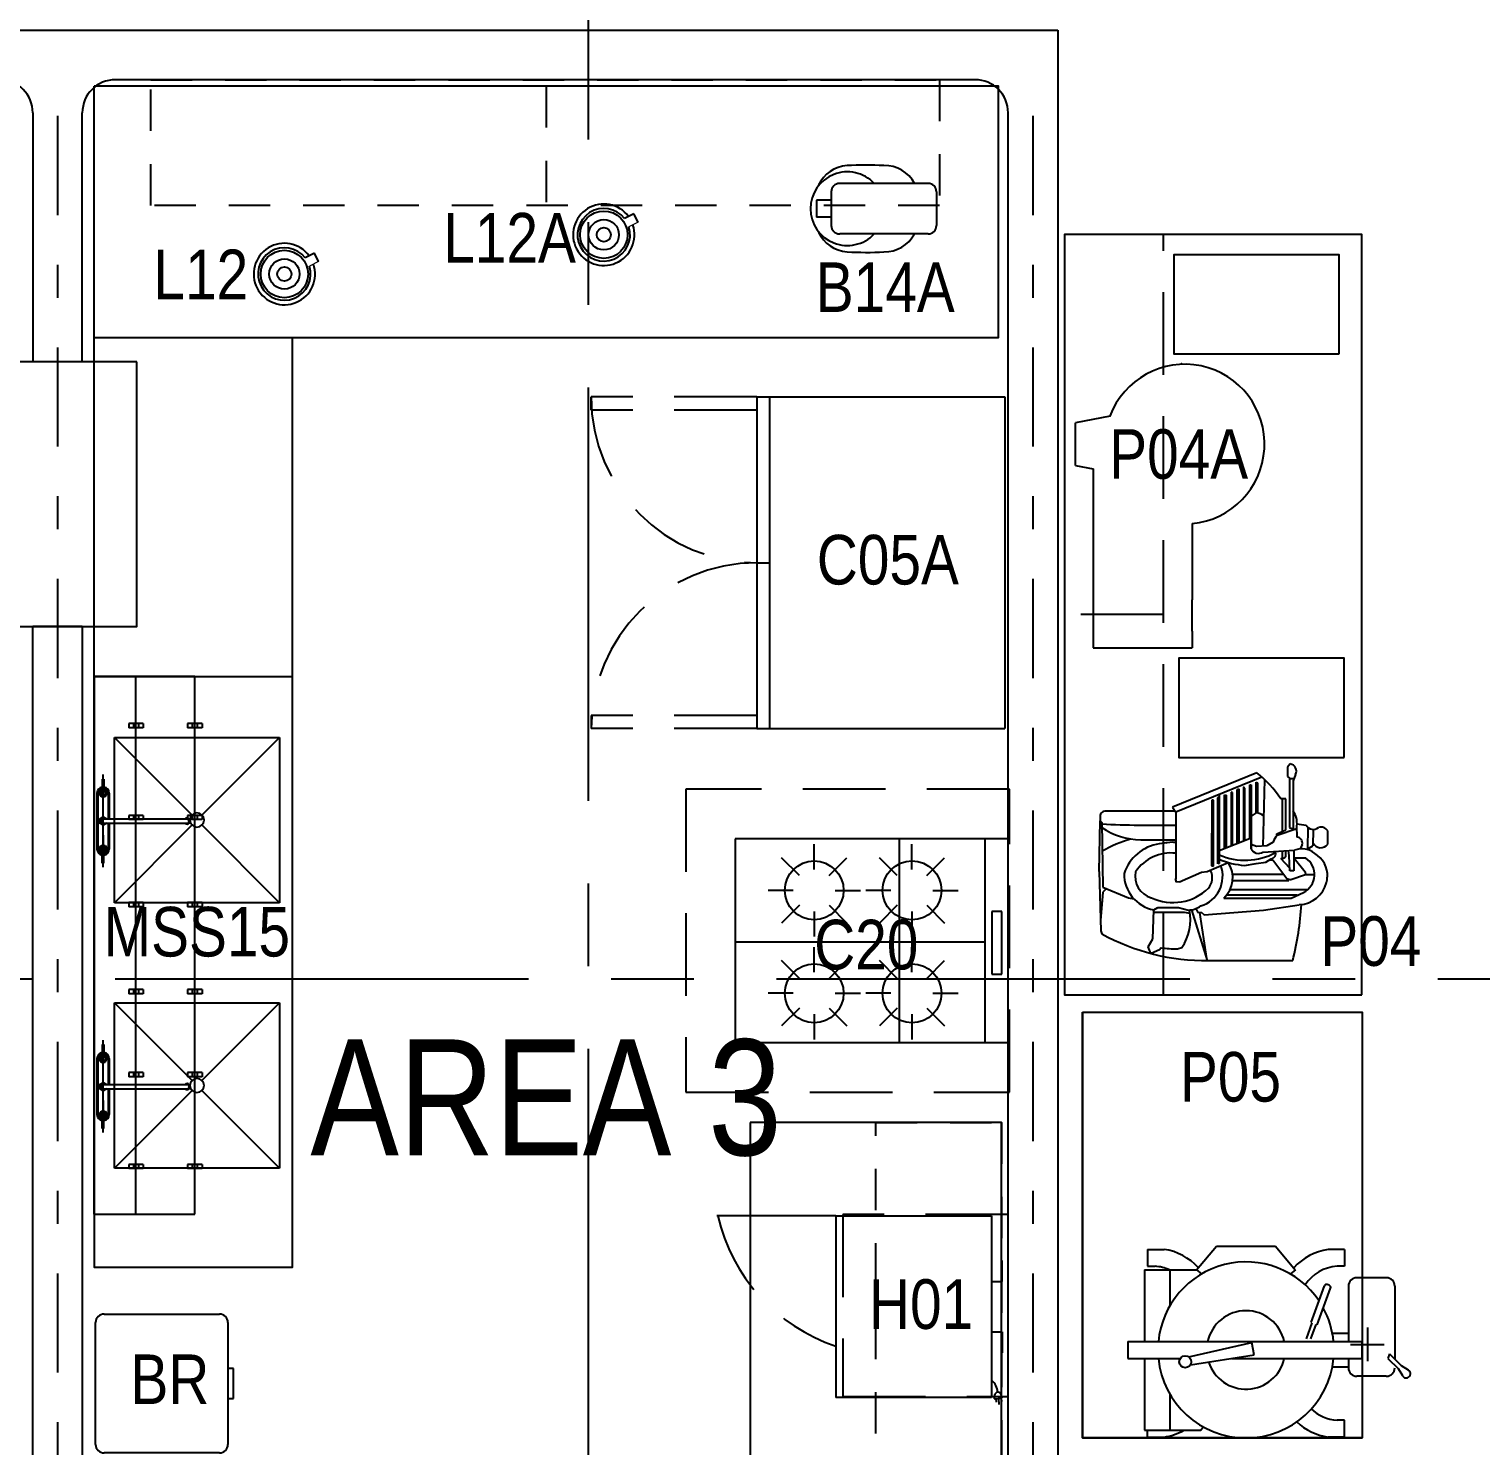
# Model space of a CAD drawing. Extents: x -28 to 149, y -33 to 76.
# Drawn here: x 18.309 to 22.7, y 23.712 to 27.997 of the extents above; entities that cross this region are included whole.
import ezdxf

# ---------------------------------------------------------------- set-up
doc = ezdxf.new("R2010")
doc.units = 0
for name, pattern in [('CENTER', [2, 1.25, -0.25, 0.25, -0.25]), ('DASHDOT', [1, 0.5, -0.25, 0, -0.25]), ('DASHDOT2', [12.7, 6.35, -3.175, 0, -3.175]), ('HIDDEN', [0.375, 0.25, -0.125]), ('HIDDEN2', [0.1875, 0.125, -0.0625])]:
    doc.linetypes.add(name, pattern=pattern)
for name, color, linetype in [('arq-ejes', 1, 'DASHDOT2'), ('arq-ejes-principales', 1, 'CENTER'), ('arq-equipamiento', 1, 'Continuous'), ('arq-hatch', 252, 'Continuous'), ('arq-mobiliario', 1, 'Continuous'), ('arq-mobiliario sanitario', 1, 'Continuous'), ('arq-paredes-liv', 3, 'Continuous'), ('arq-text-area', 3, 'Continuous'), ('arq-text-equipamiento', 2, 'Continuous')]:
    doc.layers.add(name, color=color, linetype=linetype)
doc.styles.add('dape 1', font='swissck.ttf', dxfattribs={"height": 4})
doc.styles.add('dape 2', font='ARIALN.TTF', dxfattribs={"height": 2.5})

# ---------------------------------------------------------------- blocks, each defined once
blk = doc.blocks.new('P04')
for p, q in [((0.5774, 0.3228), (0.5692, 0.3127)), ((0.5692, 0.3127), (0.5692, 0.2853)), ((0.4768, 0.2963), (0.2214, 0.1919)), ((0.4918, 0.2831), (0.231, 0.1772)), ((0.4749, 0.1754), (0.4749, 0.2679)), ((0.4749, 0.2679), (0.4786, 0.2661)), ((0.4786, 0.2661), (0.4786, 0.1749)), ((0.4996, 0.2757), (0.4951, 0.0747)), ((0.5692, 0.2853), (0.5752, 0.2798)), ((0.5752, 0.2798), (0.5752, 0.1306)), ((0.5752, 0.2792), (0.59, 0.2792)), ((0.5875, 0.2716), (0.5939, 0.2908)), ((0.5875, 0.1254), (0.5875, 0.2716)), ((0.3587, 0.2203), (0.3628, 0.2234)), ((0.3587, 0.0208), (0.3587, 0.2203)), ((0.3628, 0.2307), (0.3628, 0.0217)), ((0.3788, 0.066), (0.3788, 0.2295)), ((0.3788, 0.2295), (0.3834, 0.2285)), ((0.3834, 0.2285), (0.3834, 0.0678)), ((0.4031, 0.2368), (0.3985, 0.2377)), ((0.3985, 0.2377), (0.3985, 0.0739)), ((0.4031, 0.0757), (0.4031, 0.2368)), ((0.4173, 0.245), (0.4219, 0.2478)), ((0.4173, 0.0814), (0.4173, 0.245)), ((0.4219, 0.2478), (0.4219, 0.0832)), ((0.4365, 0.2533), (0.4365, 0.0922)), ((0.4406, 0.2496), (0.4365, 0.2533)), ((0.4406, 0.094), (0.4406, 0.2496)), ((0.4557, 0.0968), (0.4557, 0.2597)), ((0.4557, 0.2597), (0.4594, 0.2597)), ((0.4594, 0.2597), (0.4594, 0.0666)), ((0.2295, 0.1796), (0.0164, 0.1796)), ((0.2214, 0.1919), (0.231, 0.1772)), ((0.231, 0.1772), (0.231, -0.0251)), ((0.34, 0.213), (0.3395, 0.0144)), ((0.345, 0.213), (0.34, 0.213)), ((0.345, 0.0135), (0.345, 0.213)), ((0.5637, 0.2176), (0.5491, 0.2176)), ((0.5532, 0.2176), (0.5532, 0.1186)), ((0.5637, 0.1233), (0.5637, 0.2176)), ((0, -0.0021), (0.0026, 0.1511)), ((0.0026, 0.1511), (0.0073, 0.1453)), ((0.0027, 0.1617), (0.0027, 0.151)), ((0.0073, 0.1453), (0.0111, -0.0496)), ((0.0073, 0.1453), (0.0073, 0.1413)), ((0.1931, 0.1379), (0.1912, 0.1379)), ((0.1912, 0.1379), (0.1931, 0.1379)), ((0.474, 0.1755), (0.4594, 0.1654)), ((0.5986, 0.1014), (0.5976, 0.1361)), ((0.5979, 0.1414), (0.6259, 0.1379)), ((0.1253, 0.0931), (0.231, 0.0931)), ((0.4594, 0.0982), (0.3628, 0.0596)), ((0.4594, 0.0666), (0.4594, 0.0982)), ((0.5372, 0.1114), (0.5637, 0.1233)), ((0.5372, 0.1059), (0.5372, 0.1114)), ((0.5978, 0.127), (0.5381, 0.1068)), ((0.5752, 0.1306), (0.5875, 0.1254)), ((0.6305, 0.1316), (0.6296, 0.0655)), ((0.647, 0.1251), (0.6461, 0.0757)), ((0.6909, 0.0807), (0.6909, 0.1206)), ((0.2214, 0.0858), (0.1812, 0.0812)), ((0.204, 0.0849), (0.2022, 0.0839)), ((0.2022, 0.0839), (0.204, 0.0849)), ((0.2297, 0.0849), (0.2214, 0.0858)), ((0.2242, 0.0858), (0.2297, 0.0849)), ((0.3628, 0.0346), (0.3628, 0.0596)), ((0.4759, 0.073), (0.4594, 0.0794)), ((0.507, 0.0757), (0.4759, 0.073)), ((0.4951, 0.0565), (0.5903, 0.062)), ((0.5258, 0.0864), (0.507, 0.0757)), ((0.5533, 0.0599), (0.5533, 0.0373)), ((0.5646, 0.0418), (0.5646, 0.0605)), ((0.5884, 0.0619), (0.5884, -0.0006)), ((0.6135, 0.0793), (0.608, 0.0661)), ((0.6277, 0.0643), (0.6461, 0.0757)), ((0.3267, -0.0021), (0.3902, 0.0247)), ((0.3395, 0.0144), (0.345, 0.0135)), ((0.3628, 0.0217), (0.3587, 0.0208)), ((0.4392, 0.0162), (0.4749, 0.0217)), ((0.4749, 0.0217), (0.5033, 0.0254)), ((0.5033, 0.0254), (0.5198, 0.0354)), ((0.5133, 0.0315), (0.5253, 0.0327)), ((0.5253, 0.0327), (0.5673, -0.0233)), ((0.5759, 0.0076), (0.5491, 0.0373)), ((0.6246, 0.0382), (0.5893, 0.0382)), ((0.5893, 0.0382), (0.6223, -0.0039)), ((0, -0.0021), (0.0045, -0.1815)), ((0.2333, -0.035), (0.2306, -0.0231)), ((0.2471, -0.0332), (0.2333, -0.035)), ((0.2427, -0.0338), (0.3093, -0.0048)), ((0.3093, -0.0048), (0.3267, -0.0021)), ((0.3377, -0.0012), (0.3322, -0.0002)), ((0.5582, -0.0112), (0.403, -0.0112)), ((0.4031, -0.0295), (0.5729, -0.0295)), ((0.5673, -0.0233), (0.5793, -0.0277)), ((0.5884, -0.0006), (0.5761, -0.0006)), ((0.6232, -0.0125), (0.5793, -0.0277)), ((0.6223, -0.0039), (0.6232, -0.0125)), ((0.6508, -0.0121), (0.6241, -0.0121)), ((0.0109, -0.0652), (0.0038, -0.1505)), ((0.0214, -0.0539), (0.0109, -0.0652)), ((0.0111, -0.0496), (0.0887, -0.0817)), ((0.0887, -0.0817), (0.1042, -0.0846)), ((0.377, -0.0826), (0.5802, -0.0826)), ((0.5984, -0.0744), (0.3842, -0.0744)), ((0.3956, -0.057), (0.6304, -0.057)), ((0.5802, -0.0826), (0.6177, -0.0657)), ((0.162, -0.2062), (0.1647, -0.1183)), ((0.1645, -0.1249), (0.2562, -0.1249)), ((0.1647, -0.1183), (0.1766, -0.111)), ((0.1766, -0.111), (0.2397, -0.111)), ((0.2397, -0.111), (0.2699, -0.1192)), ((0.2562, -0.1249), (0.2743, -0.1285)), ((0.2791, -0.1182), (0.3265, -0.2716)), ((0.2923, -0.1145), (0.2983, -0.1265)), ((0.2983, -0.1265), (0.3084, -0.1256)), ((0.303, -0.1261), (0.3246, -0.2653)), ((0.3084, -0.1256), (0.3175, -0.1339)), ((0.3175, -0.1339), (0.4969, -0.1192)), ((0.4969, -0.1192), (0.6049, -0.1027)), ((0.0045, -0.1815), (0.0073, -0.1906)), ((0.1473, -0.23), (0.162, -0.2062)), ((0.1558, -0.2501), (0.1473, -0.23)), ((0.1821, -0.2391), (0.1573, -0.2505)), ((0.1868, -0.2335), (0.1821, -0.2391)), ((0.2361, -0.2364), (0.2498, -0.2327)), ((0.3303, -0.2716), (0.5853, -0.2716))]:
    blk.add_line(p, q)
for centre, radius, start, end in [((0.5741, 0.3008), 0.0222, 333.0539, 81.3786), ((0.2174, -0.0145), 0.4048, 34.9849, 50.1565), ((0.0167, 0.1652), 0.0144, 91.0912, 193.7716), ((0.5319, 0.143), 0.0661, 353.991, 34.0815), ((0.1733, 3.6931), 3.5557, 267.3255, 270.9309), ((0.472, 0.1397), 0.0358, 45.3002, 86.6911), ((0.6471, 0.1485), 0.0236, 206.4658, 310.9144), ((0.1291, 0.3076), 0.2145, 235.4776, 268.986), ((0.1911, -0.2482), 0.3569, 105.5279, 120.6807), ((0.576, 0.07), 0.0529, 135.8145, 161.8535), ((0.5967, 0.0841), 0.0175, 344.2031, 83.7868), ((0.6699, 0.1062), 0.0255, 34.2095, 106.7172), ((0.2014, -0.0504), 0.1332, 98.7402, 161.6439), ((0.2171, -0.0766), 0.1302, 83.8554, 145.5473), ((0.4406, 0.2306), 0.1989, 246.9733, 297.7942), ((0.4815, 0.0767), 0.0243, 204.6487, 303.8489), ((0.5162, 0.0524), 0.0173, 281.8587, 21.2459), ((-0.4785, -0.0295), 1.055, 1.573, 4.92), ((0.6126, 0.0062), 0.0601, 49.5226, 111.8302), ((0.6699, 0.095), 0.0255, 201.9157, 325.7905), ((0.6102, -0.0169), 0.0803, 358.1651, 58.9965), ((0.2784, -0.0162), 0.0948, 287.8279, 19.3792), ((0.4534, 0.2431), 0.2273, 246.5318, 266.4389), ((0.3188, -0.021), 0.0847, 313.3642, 32.665), ((0.551, 0.0593), 0.0221, 264.8881, 307.891), ((0.5902, -0.0117), 0.0606, 297.0059, 55.452), ((0.1855, -0.0098), 0.1105, 179.3236, 259.1511), ((0.1753, -0.0171), 0.067, 167.844, 254.4746), ((0.2927, -0.0209), 0.0491, 320.0541, 23.6857), ((0.6001, -0.0126), 0.0902, 273.056, 345.0358), ((0.6385, -0.0214), 0.0509, 343.3474, 2.0759), ((0.2228, 0.0576), 0.1539, 244.8562, 314.3632), ((0.128, -0.1491), 0.1477, 325.5369, 11.7375), ((0.2665, -0.0478), 0.0715, 272.7555, 304.9508), ((-0.3292, -0.0447), 0.9421, 346.0654, 356.5022), ((0.3219, 0.3796), 0.6513, 241.1128, 270.7414), ((0.2407, 0.2658), 0.5022, 263.8322, 269.4695)]:
    blk.add_arc(centre, radius, start, end)
blk = doc.blocks.new('P05')
for p, q in [((-0.4939, 1.0218), (0.3516, 1.0218)), ((-0.4939, 1.0218), (-0.4939, -0.2662)), ((0.3516, 1.0218), (0.3516, 0.2185)), ((-0.1496, 0.2424), (-0.0894, 0.314)), ((-0.0894, 0.314), (0.0891, 0.314)), ((0.0891, 0.314), (0.1492, 0.2423)), ((-0.2978, 0.3042), (-0.2479, 0.3042)), ((-0.2978, 0.3042), (-0.2978, 0.2531)), ((0.2984, 0.3042), (0.2485, 0.3042)), ((0.2984, 0.3042), (0.2984, 0.2531)), ((-0.3069, 0.2424), (-0.1496, 0.2424)), ((-0.3069, 0.2424), (-0.3069, 0.0254)), ((-0.2978, 0.2531), (-0.2748, 0.2531)), ((-0.2295, 0.135), (-0.2295, 0.2424)), ((-0.1496, 0.2424), (-0.1346, 0.2297)), ((0.1493, 0.2424), (0.1343, 0.2297)), ((0.1558, 0.2344), (0.1558, 0.2344)), ((0.2984, 0.2531), (0.2754, 0.2531)), ((0.1971, 0.0829), (0.2375, 0.194)), ((0.2151, 0.0762), (0.2555, 0.1873)), ((0.2519, 0.1956), (0.2457, 0.1977)), ((0.3097, 0.1928), (0.3097, 0.0254)), ((0.4245, 0.2185), (0.3351, 0.2185)), ((0.4499, 0.1928), (0.4499, -0.0272)), ((0.1827, 0.0337), (0.2001, 0.0817)), ((0.1962, 0.0337), (0.2121, 0.0774)), ((0.261, 0.0511), (0.3097, 0.0511)), ((0.3674, 0.0676), (0.3674, -0.034)), ((-0.3568, 0.0254), (-0.3568, -0.0254)), ((-0.3568, 0.0254), (0.3516, 0.0254)), ((-0.1726, -0.0211), (0.0177, 0.023)), ((0.0251, -0.0147), (0.0177, 0.023)), ((0.3166, 0.0168), (0.4182, 0.0168)), ((0.3516, -0.0254), (0.3516, 0.0254)), ((-0.3568, -0.0254), (-0.1986, -0.0254)), ((-0.3069, -0.0254), (-0.3069, -0.2424)), ((-0.168, -0.0453), (0.0251, -0.0147)), ((-0.0438, -0.0254), (0.3516, -0.0254)), ((0.3097, -0.0254), (0.3097, -0.0539)), ((0.4343, -0.0113), (0.4294, -0.0254)), ((0.4294, -0.0254), (0.4609, -0.0572)), ((0.4343, -0.0113), (0.4704, -0.0477)), ((0.261, -0.0511), (0.3097, -0.0511)), ((0.4245, -0.0793), (0.3351, -0.0793)), ((0.3516, -0.0793), (0.3516, -0.2662)), ((0.474, -0.0786), (0.4609, -0.0572)), ((0.4918, -0.0612), (0.4704, -0.0477)), ((-0.2295, -0.2424), (-0.2295, -0.135)), ((0.2984, -0.2124), (0.2754, -0.2124)), ((0.2984, -0.2635), (0.2984, -0.2124)), ((-0.3069, -0.2424), (-0.1362, -0.2424)), ((-0.2978, -0.2635), (-0.2978, -0.2424)), ((-0.1362, -0.2424), (-0.1292, -0.2328)), ((-0.4939, -0.2662), (0.3516, -0.2662)), ((-0.2978, -0.2635), (-0.2479, -0.2635)), ((0.2984, -0.2635), (0.2485, -0.2635))]:
    blk.add_line(p, q)
blk.add_circle((-0.1836, -0.0358), 0.0181)
for centre, radius, start, end in [((0, 0), 0.2662, 33.8872, 174.5244), ((-0.2742, 0.1301), 0.1761, 42.3906, 81.4048), ((0.2748, 0.1301), 0.1759, 98.5886, 137.8178), ((-0.2828, 0.1282), 0.1251, 65.7515, 86.3535), ((0.2834, 0.1282), 0.125, 93.6401, 146.5801), ((0.2436, 0.1919), 0.00649, 69.7651, 160.7093), ((0.2497, 0.1894), 0.00648, 339.7713, 70.7383), ((0.3351, 0.1928), 0.0254, 90, 180), ((0.4245, 0.1928), 0.0257, 0, 90), ((0, 0), 0.1187, 12.3481, 167.6453), ((0, 0), 0.2662, 5.469, 28.564), ((0, 0), 0.2662, 185.468, 354.5255), ((0, 0), 0.1187, 197.8699, 347.6475), ((0.3351, -0.0539), 0.0254, 180, 270), ((0.4245, -0.0539), 0.0254, 270, 0), ((0.4847, -0.0719), 0.0129, 210.2503, 0), ((0.4847, -0.0719), 0.0128, 0, 56.6775), ((0.2748, -0.0891), 0.1764, 226.6119, 261.4196), ((0.2834, -0.0875), 0.1251, 226.5815, 266.3534), ((-0.2742, -0.0891), 0.1764, 278.5739, 299.6302)]:
    blk.add_arc(centre, radius, start, end)
blk = doc.blocks.new('L12')
for p, q in [((0.0906, 0.0631), (0.0629, 0.0487)), ((0.1036, 0.0381), (0.0906, 0.0631))]:
    blk.add_line(p, q)
at = {"linetype": 'Continuous', "lineweight": 0}
blk.add_line((0.1036, 0.0381), (0.0759, 0.0237), dxfattribs=at)
for radius in [0.0717, 0.0458, 0.0214]:
    blk.add_circle((0, 0), radius)
for radius, start, end in [(0.0929, 36.2538, 18.8318), (0.0795, 37.7397, 17.3459)]:
    blk.add_arc((0, 0), radius, start, end)
blk = doc.blocks.new('L12A')
for p, q in [((0.0906, 0.0631), (0.0629, 0.0487)), ((0.1036, 0.0381), (0.0906, 0.0631))]:
    blk.add_line(p, q)
at = {"linetype": 'Continuous', "lineweight": 0}
blk.add_line((0.1036, 0.0381), (0.0759, 0.0237), dxfattribs=at)
for radius in [0.0717, 0.0458, 0.0214]:
    blk.add_circle((0, 0), radius)
for radius, start, end in [(0.0929, 36.2538, 18.8318), (0.0795, 37.7397, 17.3459)]:
    blk.add_arc((0, 0), radius, start, end)
blk = doc.blocks.new('B14A')
for p, q in [((0.0446, 0.051), (0.0446, -0.0509)), ((0.3374, 0.0764), (0.0701, 0.0764)), ((0.3629, 0.051), (0.3629, -0.0509)), ((0.0446, 0.0255), (0, 0.0255)), ((0, 0.0255), (0, -0.0255)), ((0.0446, -0.0255), (0, -0.0255)), ((0.3374, -0.0764), (0.0701, -0.0764))]:
    blk.add_line(p, q)
for centre, radius, start, end in [((0.1495, -0.7592), 0.8913, 86.503, 93.6697), ((0.0933, 0.0001), 0.1114, 43.2733, 316.6821), ((0.099, 0.0287), 0.1019, 93.6655, 155.4155), ((0.2065, 0.0287), 0.1019, 27.8992, 91.3767), ((0.0701, 0.051), 0.0254, 90, 180), ((0.3374, 0.051), 0.0255, 0, 90), ((0.099, -0.0286), 0.1019, 204.5845, 266.3345), ((0.0701, -0.0509), 0.0255, 180, 270), ((0.2065, -0.0286), 0.1018, 268.6296, 332.0395), ((0.3374, -0.0509), 0.0255, 270, 0), ((0.1495, 0.7594), 0.8914, 266.3367, 273.5036)]:
    blk.add_arc(centre, radius, start, end)
blk = doc.blocks.new('BR')
for p, q in [((-0.21, -0.3742), (-0.21, -0.0258)), ((-0.1842, 0), (0.1842, 0)), ((0.21, -0.0258), (0.21, -0.3742)), ((0.1842, -0.4), (-0.1842, -0.4)), ((-0.0452, -0.4), (-0.0452, -0.4171)), ((0.0452, -0.4), (-0.0452, -0.4)), ((-0.0452, -0.4171), (0.0452, -0.4171)), ((0.0452, -0.4171), (0.0452, -0.4))]:
    blk.add_line(p, q)
for centre, start, end in [((-0.1842, -0.0258), 90, 180), ((0.1842, -0.0258), 0, 90), ((-0.1842, -0.3742), 180, 270), ((0.1842, -0.3742), 270, 0)]:
    blk.add_arc(centre, 0.0258, start, end)
blk = doc.blocks.new('H01')
at = {"color": 251}
blk.add_line((0, 0.2746), (-0.3596, 0.2746), dxfattribs=at)
for p, q in [((0, 0.2746), (0.4713, 0.2746, 0.2254)), ((0, 0.2746), (0, -0.2746)), ((0.4713, 0.2746, 0.2254), (0.4713, -0.2746, 0.2254)), ((0.5032, 0.0762), (0.5032, 0.1397)), ((0.4715, 0.0762), (0.5032, 0.0762)), ((0.4715, -0.0762), (0.5032, -0.0762)), ((0.5032, -0.0762), (0.5032, -0.1397)), ((0.4713, -0.2746, 0.2254), (0, -0.2746)), ((0.4793, -0.2785, 0.2254), (0.5032, -0.276, 0.2254)), ((0.4835, -0.278, 0.2254), (0.4845, -0.2882, 0.2254)), ((0.4916, -0.2772, 0.2254), (0.4935, -0.2953, 0.2254)), ((0.4998, -0.2763, 0.2254), (0.5009, -0.2865, 0.2254))]:
    blk.add_line(p, q)
at = {"linetype": 'HIDDEN'}
for p, q in [((0.5212, 0.2789), (0.0212, 0.2789)), ((0.0212, 0.2789), (0.0212, -0.2711)), ((0.5212, -0.2711), (0.5212, 0.2789)), ((0.0212, -0.2711), (0.5212, -0.2711))]:
    blk.add_line(p, q, dxfattribs=at)
at = {"elevation": 0.4508}
blk.add_lwpolyline([(0.5032, -0.276, 0.063324), (0.5014, -0.2685, 0.07639), (0.4983, -0.2629, 0.107132), (0.4936, -0.259, 0.14755), (0.4893, -0.2582, 0.14755), (0.4852, -0.2599, 0.107132), (0.4814, -0.2646, 0.07639), (0.4795, -0.2707, 0.063324), (0.4793, -0.2785, 0.063324)], format="xyb", dxfattribs=at)
at = {"color": 251, "linetype": 'HIDDEN'}
blk.add_arc((0.174, 0.3977), 0.5453, 193.0436, 251.3887, dxfattribs=at)
blk.add_arc((0.4445, -0.2586, 0.2254), 0.0447, 0.5583, 53.148)
blk = doc.blocks.new('C20')
at = {"linetype": 'HIDDEN'}
for p, q in [((0.9794, 0.9162), (0, 0.9162)), ((0, 0.9162), (0, 0.9162)), ((0, 0.9162), (0, 0)), ((0.9794, 0.9162), (0.9794, 0.9162)), ((0.9794, 0), (0.9794, 0.9162)), ((0, 0), (0, 0)), ((0, 0), (0.9794, 0))]:
    blk.add_line(p, q, dxfattribs=at)
for p, q in [((0.9755, 0.7659), (0.15, 0.7659)), ((0.15, 0.7659), (0.15, 0.15)), ((0.3887, 0.6739), (0.3887, 0.7501)), ((0.6453, 0.7659), (0.6453, 0.15)), ((0.6844, 0.6739), (0.6844, 0.7501)), ((0.9057, 0.15), (0.9057, 0.7659)), ((0.9755, 0.15), (0.9755, 0.7659)), ((0.3438, 0.6553), (0.2899, 0.7092)), ((0.4336, 0.6553), (0.4875, 0.7092)), ((0.6395, 0.6553), (0.5857, 0.7092)), ((0.7293, 0.6553), (0.7832, 0.7092)), ((0.3252, 0.6104), (0.249, 0.6104)), ((0.4522, 0.6104), (0.5284, 0.6104)), ((0.6209, 0.6104), (0.5447, 0.6104)), ((0.7479, 0.6104), (0.8241, 0.6104)), ((0.3438, 0.5655), (0.2899, 0.5116)), ((0.3887, 0.5469), (0.3887, 0.4707)), ((0.4336, 0.5655), (0.4875, 0.5116)), ((0.6395, 0.5655), (0.5857, 0.5116)), ((0.6844, 0.5469), (0.6844, 0.4707)), ((0.7293, 0.5655), (0.7832, 0.5116)), ((0.9564, 0.5464), (0.9257, 0.5464)), ((0.9257, 0.5464), (0.9257, 0.3573)), ((0.9564, 0.3573), (0.9564, 0.5464)), ((0.15, 0.4548), (0.9057, 0.4548)), ((0.3438, 0.3441), (0.2899, 0.398)), ((0.3887, 0.3627), (0.3887, 0.4389)), ((0.4336, 0.3441), (0.4875, 0.398)), ((0.6395, 0.3441), (0.5857, 0.398)), ((0.6844, 0.3627), (0.6844, 0.4389)), ((0.7293, 0.3441), (0.7832, 0.398)), ((0.9257, 0.3573), (0.9564, 0.3573)), ((0.3252, 0.2992), (0.249, 0.2992)), ((0.4522, 0.2992), (0.5284, 0.2992)), ((0.6209, 0.2992), (0.5447, 0.2992)), ((0.7479, 0.2992), (0.8241, 0.2992)), ((0.3438, 0.2543), (0.2899, 0.2004)), ((0.3887, 0.2357), (0.3887, 0.1595)), ((0.4336, 0.2543), (0.4875, 0.2004)), ((0.6395, 0.2543), (0.5857, 0.2004)), ((0.6844, 0.2357), (0.6844, 0.1595)), ((0.7293, 0.2543), (0.7832, 0.2004)), ((0.15, 0.15), (0.9755, 0.15))]:
    blk.add_line(p, q)
for centre in [(0.3887, 0.6104), (0.6844, 0.6104), (0.3887, 0.2992), (0.6844, 0.2992)]:
    blk.add_circle(centre, 0.0889)
blk = doc.blocks.new('C05A')
for p, q in [((0, -0.50165), (0, 0.50165)), ((0.7493, 0.50165), (0, 0.50165)), ((0.7112, -0.50165), (0.7112, 0.50165)), ((0.7493, -0.50165), (0.7493, 0.50165)), ((1.25095, 0.46165), (1.25095, 0.50165)), ((0.7493, 0), (0.7112, 0)), ((0.7493, -0.50165), (0, -0.50165))]:
    blk.add_line(p, q)
at = {"linetype": 'HIDDEN'}
for p, q in [((0.7493, 0.50165), (1.25095, 0.50165)), ((0.7493, 0.46165), (1.25095, 0.46165)), ((0.7493, -0.46165), (1.25095, -0.46165)), ((1.25095, -0.46165), (1.25095, -0.50165)), ((0.7493, -0.50165), (1.25095, -0.50165))]:
    blk.add_line(p, q, dxfattribs=at)
for centre, start, end in [((0.7493, 0.50165), 270, 360), ((0.7493, -0.50165), 0, 90)]:
    blk.add_arc(centre, 0.50165, start, end, dxfattribs=at)
blk = doc.blocks.new('P04A')
for p, q in [((0.051, 0.7008), (-0.0532, 0.6805)), ((-0.0532, 0.5515), (-0.0532, 0.6805)), ((-0.0532, 0.5515), (0, 0.5411)), ((0, 0.5411), (0, 0)), ((0.2993, 0.3757), (0.2993, 0.1447)), ((0.2993, 0.0502), (0.2993, 0.1447)), ((0.2993, 0.0502), (0.2993, 0)), ((0, 0), (0.2993, 0))]:
    blk.add_line(p, q)
blk.add_arc((0.277, 0.6161), 0.2414, 275.3127, 159.4494)
blk.add_point((0.2672, 0.8585))
blk = doc.blocks.new('07')
for p, q in [((0, 0.5), (0, 0)), ((0.5, 0.5), (0, 0.5)), ((0.235, 0.265), (0, 0.5)), ((0.5, 0.5), (0.265, 0.265)), ((0.5, 0), (0.5, 0.5)), ((0.235, 0.235), (0, 0)), ((0.5, 0), (0.265, 0.235)), ((0, 0), (0.5, 0))]:
    blk.add_line(p, q)
at = {"extrusion": (0.016642, 3.69531e-18, 0.999862)}
for p, q in [((0.5314, 0.3737, -0.0042), (0.5367, 0.3737, -0.0043)), ((0.5314, 0.3737, -0.0042), (0.5314, 0.3384, -0.0042)), ((0.534, 0.1075, -0.0042), (0.534, 0.3872, -0.0042)), ((0.5367, 0.3737, -0.0043), (0.5367, 0.3384, -0.0043)), ((0.5155, 0.3314, -0.0039), (0.5155, 0.2534, -0.0039)), ((0.5182, 0.3314, -0.004), (0.5182, 0.2534, -0.004)), ((0.5216, 0.3314, -0.004), (0.5278, 0.3422, -0.0041)), ((0.5278, 0.3206, -0.0041), (0.5216, 0.3314, -0.004)), ((0.5278, 0.3422, -0.0041), (0.5314, 0.3422, -0.0042)), ((0.5403, 0.3206, -0.0043), (0.5278, 0.3206, -0.0041)), ((0.5367, 0.3422, -0.0043), (0.5403, 0.3422, -0.0043)), ((0.5403, 0.3422, -0.0043), (0.5465, 0.3314, -0.0044)), ((0.5465, 0.3314, -0.0044), (0.5403, 0.3206, -0.0043)), ((0.5499, 0.3314, -0.0045), (0.5499, 0.1621, -0.0045)), ((0.5526, 0.3314, -0.0045), (0.5526, 0.1621, -0.0045)), ((0.534, 0.2534, -0.0042), (0.2801, 0.2534)), ((0.534, 0.2401, -0.0042), (0.2801, 0.2401)), ((0.5155, 0.2401, -0.0039), (0.5155, 0.1621, -0.0039)), ((0.5182, 0.2401, -0.004), (0.5182, 0.1621, -0.004)), ((0.534, 0.2592, -0.0042), (0.524, 0.2534, -0.0041)), ((0.524, 0.2401, -0.0041), (0.534, 0.2343, -0.0042)), ((0.5448, 0.253, -0.0044), (0.534, 0.2592, -0.0042)), ((0.534, 0.2343, -0.0042), (0.5448, 0.2405, -0.0044)), ((0.5448, 0.2405, -0.0044), (0.5448, 0.253, -0.0044)), ((0.534, 0.2044, -0.0042), (0.534, 0.1197, -0.0042)), ((0.5278, 0.1728, -0.0041), (0.5216, 0.1621, -0.004)), ((0.5216, 0.1621, -0.004), (0.5278, 0.1513, -0.0041)), ((0.5403, 0.1728, -0.0043), (0.5278, 0.1728, -0.0041)), ((0.5278, 0.1513, -0.0041), (0.5314, 0.1513, -0.0042)), ((0.5314, 0.1197, -0.0042), (0.5314, 0.1551, -0.0042)), ((0.5367, 0.1197, -0.0043), (0.5367, 0.1551, -0.0043)), ((0.5367, 0.1513, -0.0043), (0.5403, 0.1513, -0.0043)), ((0.5465, 0.1621, -0.0044), (0.5403, 0.1728, -0.0043)), ((0.5403, 0.1513, -0.0043), (0.5465, 0.1621, -0.0044)), ((0.5314, 0.1197, -0.0042), (0.5367, 0.1197, -0.0043))]:
    blk.add_line(p, q, dxfattribs=at)
blk.add_circle((0.25, 0.25), 0.0212)
at = {"extrusion": (-0.016642, -5.89806e-17, -0.999862)}
for centre, start_param, end_param in [((0.534, 0.3314, -0.0042), 0.785398, 2.212842), ((0.534, 0.3314, -0.0042), 2.499547, 3.926991), ((0.534, 0.1621, -0.0042), 5.64114, 7.068583), ((0.534, 0.1621, -0.0042), 3.926991, 5.354434)]:
    blk.add_ellipse(centre, major_axis=(-0.0131, -0.0131, 0.0002), ratio=1, start_param=start_param, end_param=end_param, dxfattribs=at)
at = {"extrusion": (-0.016642, -6.07153e-17, -0.999862)}
for centre, major_axis, start_param, end_param in [((0.534, 0.3314, -0.0042), (-0.0112, -0.0112, 0.0002), 0.785398, 2.188739), ((0.2801, 0.2467), (-0.00655, -0.00655, 0.00011), 4.722594, 9.414573), ((0.534, 0.1621, -0.0042), (-0.0112, -0.0112, 0.0002), 3.926991, 5.330332)]:
    blk.add_ellipse(centre, major_axis=major_axis, ratio=1, start_param=start_param, end_param=end_param, dxfattribs=at)
at = {"extrusion": (-0.016642, -5.72459e-17, -0.999862)}
for centre, start_param, end_param in [((0.534, 0.3314, -0.0042), 2.719703, 8.275871), ((0.534, 0.1621, -0.0042), 5.861296, 11.417464)]:
    blk.add_ellipse(centre, major_axis=(-0.00526, -0.00526, 0.00009), ratio=1, start_param=start_param, end_param=end_param, dxfattribs=at)
at = {"extrusion": (-0.016642, -6.245e-17, -0.999862)}
for centre, major_axis, start_param, end_param in [((0.534, 0.3314, -0.0042), (-0.0112, -0.0112, 0.0002), 2.52365, 3.926991), ((0.2801, 0.2467), (-0.00468, -0.00468, 0.00008), 5.497787, 8.63938), ((0.534, 0.2467, -0.0042), (-0.00468, -0.00468, 0.00008), 2.356194, 5.497787)]:
    blk.add_ellipse(centre, major_axis=major_axis, ratio=1, start_param=start_param, end_param=end_param, dxfattribs=at)
at = {"extrusion": (-0.016642, -6.76542e-17, -0.999862)}
blk.add_ellipse((0.534, 0.1621, -0.0042), major_axis=(-0.0112, -0.0112, 0.0002), ratio=1, start_param=5.665243, end_param=7.068583, dxfattribs=at)
blk = doc.blocks.new('AEREO')
for p, q in [((0, 0.3048), (1.6256, 0.3048)), ((0, 0.3048), (0, 0)), ((1.6256, 0), (1.6256, 0.3048)), ((0, 0.1778), (1.6256, 0.1778)), ((0.1378, 0.1559), (0.1378, 0.1997)), ((0.1505, 0.1997), (0.1378, 0.1997)), ((0.1505, 0.1854), (0.1378, 0.1854)), ((0.1505, 0.1559), (0.1505, 0.1997)), ((0.4159, 0.1559), (0.4159, 0.1997)), ((0.4286, 0.1997), (0.4159, 0.1997)), ((0.4286, 0.1854), (0.4159, 0.1854)), ((0.4286, 0.1559), (0.4286, 0.1997)), ((0.6793, 0.1997), (0.6666, 0.1997)), ((0.6666, 0.1559), (0.6666, 0.1997)), ((0.6793, 0.1854), (0.6666, 0.1854)), ((0.6793, 0.1559), (0.6793, 0.1997)), ((0.93, 0.1559), (0.93, 0.1997)), ((0.9427, 0.1997), (0.93, 0.1997)), ((0.9427, 0.1854), (0.93, 0.1854)), ((0.9427, 0.1559), (0.9427, 0.1997)), ((1.2061, 0.1997), (1.1934, 0.1997)), ((1.1934, 0.1559), (1.1934, 0.1997)), ((1.2061, 0.1854), (1.1934, 0.1854)), ((1.2061, 0.1559), (1.2061, 0.1997)), ((1.4713, 0.1559), (1.4713, 0.1997)), ((1.484, 0.1997), (1.4713, 0.1997)), ((1.484, 0.1854), (1.4713, 0.1854)), ((1.484, 0.1559), (1.484, 0.1997)), ((0.1505, 0.1702), (0.1378, 0.1702)), ((0.1505, 0.1559), (0.1378, 0.1559)), ((0.4286, 0.1702), (0.4159, 0.1702)), ((0.4286, 0.1559), (0.4159, 0.1559)), ((0.6793, 0.1702), (0.6666, 0.1702)), ((0.6793, 0.1559), (0.6666, 0.1559)), ((0.9427, 0.1702), (0.93, 0.1702)), ((0.9427, 0.1559), (0.93, 0.1559)), ((1.2061, 0.1702), (1.1934, 0.1702)), ((1.2061, 0.1559), (1.1934, 0.1559)), ((1.484, 0.1702), (1.4713, 0.1702)), ((1.484, 0.1559), (1.4713, 0.1559)), ((0, 0), (1.6256, 0)), ((0.1505, 0.0219), (0.1378, 0.0219)), ((0.1378, -0.0219), (0.1378, 0.0219)), ((0.1505, 0.0076), (0.1378, 0.0076)), ((0.1505, -0.0219), (0.1505, 0.0219)), ((0.4286, 0.0219), (0.4159, 0.0219)), ((0.4159, -0.0219), (0.4159, 0.0219)), ((0.4286, 0.0076), (0.4159, 0.0076)), ((0.4286, -0.0219), (0.4286, 0.0219)), ((0.6666, -0.0219), (0.6666, 0.0219)), ((0.6793, 0.0219), (0.6666, 0.0219)), ((0.6793, 0.0076), (0.6666, 0.0076)), ((0.6793, -0.0219), (0.6793, 0.0219)), ((0.9427, 0.0219), (0.93, 0.0219)), ((0.93, -0.0219), (0.93, 0.0219)), ((0.9427, 0.0076), (0.93, 0.0076)), ((0.9427, -0.0219), (0.9427, 0.0219)), ((1.1934, -0.0219), (1.1934, 0.0219)), ((1.2061, 0.0219), (1.1934, 0.0219)), ((1.2061, 0.0076), (1.1934, 0.0076)), ((1.2061, -0.0219), (1.2061, 0.0219)), ((1.484, 0.0219), (1.4713, 0.0219)), ((1.4713, -0.0219), (1.4713, 0.0219)), ((1.484, 0.0076), (1.4713, 0.0076)), ((1.484, -0.0219), (1.484, 0.0219)), ((0.1505, -0.0076), (0.1378, -0.0076)), ((0.1505, -0.0219), (0.1378, -0.0219)), ((0.4286, -0.0076), (0.4159, -0.0076)), ((0.4286, -0.0219), (0.4159, -0.0219)), ((0.6793, -0.0076), (0.6666, -0.0076)), ((0.6793, -0.0219), (0.6666, -0.0219)), ((0.9427, -0.0076), (0.93, -0.0076)), ((0.9427, -0.0219), (0.93, -0.0219)), ((1.2061, -0.0076), (1.1934, -0.0076)), ((1.2061, -0.0219), (1.1934, -0.0219)), ((1.484, -0.0076), (1.4713, -0.0076)), ((1.484, -0.0219), (1.4713, -0.0219))]:
    blk.add_line(p, q)

msp = doc.modelspace()

# ---------------------------------------------------------------- hatches: boundary and pattern name
at = {"layer": 'arq-hatch'}
h = msp.add_hatch(dxfattribs=at)
h.set_pattern_fill('LINE', color=8, scale=0.02, angle=45, style=0)
h.set_pattern_definition([(45, (56.22398, 4.97406), (-0.04490128, 0.04490128), [])])
h.paths.add_polyline_path([(56.306, 6.62), (56.176, 6.67), (56.176, 4.4481), (56.306, 4.4966)])
h.paths.add_polyline_path([(56.3053, 4.0878), (56.176, 4.1375), (56.176, 3.9938), (56.0849, 3.9938), (56.1349, 3.8639), (56.3049, 3.8639)])
h.paths.add_polyline_path([(55.7735, 3.9938), (53.9322, 3.9938), (53.9322, 3.8638), (54.1448, 3.8638), (55.1734, 3.8638), (55.7249, 3.8638)])
h.paths.add_polyline_path([(53.9322, 3.9938), (53.8322, 3.9938), (53.8322, 3.8638), (53.9322, 3.8638)])
h.paths.add_polyline_path([(53.8322, 3.9938), (53.5432, 3.9938), (53.5932, 3.8638), (53.8322, 3.8638)])
h.paths.add_polyline_path([(-0.1776, 4.5303), (-0.3076, 4.4803), (-0.3076, 4.2812), (-0.1776, 4.2812)])
h.paths.add_polyline_path([(-0.1776, 4.2812), (-0.3076, 4.2812), (-0.3076, 4.1562), (-0.1776, 4.1562)])
h.paths.add_polyline_path([(0, 4.0803), (-0.1776, 4.0803), (-0.1776, 4.1562), (-0.3076, 4.1562), (-0.3076, 3.9503), (0, 3.9503)])
h.paths.add_polyline_path([(0.2724, 4.0803), (0, 4.0803), (0, 3.9503), (0.2224, 3.9503)])
h.paths.add_polyline_path([(10.3138, 5.6199), (8.2571, 5.6238), (8.2772, 5.57), (8.7716, 5.57), (9.8002, 5.57), (10.2946, 5.57)])
h.paths.add_polyline_path([(10.3446, 5.7), (8.2287, 5.7), (8.2571, 5.6238), (10.3138, 5.6199)])
h.paths.add_polyline_path([(12.7719, 5.7), (10.656, 5.7), (10.6862, 5.6192), (12.7393, 5.6153)])
h.paths.add_polyline_path([(12.7393, 5.6153), (10.6862, 5.6192), (10.7046, 5.57), (11.199, 5.57), (12.2275, 5.57), (12.2275, 5.5701), (12.7219, 5.5701)])
h.paths.add_polyline_path([(13.1, 5.7), (13.0833, 5.7), (13.1, 5.6552)])
h.paths.add_polyline_path([(56.306, 8.6376), (56.1754, 8.6878), (56.1754, 8.1159), (56.1754, 8.0999), (56.1754, 8.05), (56.306, 8.05)])
h.paths.add_polyline_path([(56.306, 8.05), (56.1754, 8.05), (56.1754, 7.2312), (56, 7.2312), (56.175, 7.2256), (56, 7.22), (56.175, 7.22), (56.175, 6.981), (56.306, 7.03)])
h.paths.add_polyline_path([(49.6461, 35.08), (48.5573, 35.08), (48.5087, 34.95), (49.6461, 34.95)])
h.paths.add_polyline_path([(50.5797, 35.08), (49.6461, 35.08), (49.6461, 34.95), (50.6297, 34.95)])
h.paths.add_polyline_path([(51.0789, 35.08), (50.9883, 35.08), (50.9397, 34.95), (51.0789, 34.95)])
h.paths.add_polyline_path([(51.2289, 35.08), (51.0789, 35.08), (51.0789, 34.95), (51.2289, 34.95)])
h.paths.add_polyline_path([(53.0056, 35.08), (51.2289, 35.08), (51.2289, 34.95), (53.0556, 34.95)])
h.paths.add_polyline_path([(20.5106, 35.08), (20, 35.08), (20, 34.9502), (20.5106, 34.9502)])
h.paths.add_polyline_path([(20, 35.08), (19.482, 35.08), (19.482, 34.9502), (20, 34.9502)])
h.paths.add_polyline_path([(42.086, 35.08), (41.0575, 35.08), (41.0575, 34.95), (42.086, 34.95)])
h.paths.add_polyline_path([(41.0575, 35.08), (40.563, 35.08), (40.513, 34.95), (41.0575, 34.95)])
h.paths.add_polyline_path([(42.5804, 35.08), (42.086, 35.08), (42.086, 34.95), (42.629, 34.95)])
edge = h.paths.add_edge_path()
edge.add_line((34.5796, 35.08), (34.4, 35.08))
edge.add_arc((34.4, 34.98), 0.1, 90, 180)
edge.add_line((34.3, 34.98), (34.3, 34.95))
edge.add_line((34.3, 34.95), (34.6282, 34.95))
edge.add_line((34.6282, 34.95), (34.5796, 35.08))
h.paths.add_polyline_path([(37.0056, 35.08), (34.9882, 35.08), (34.9382, 34.95), (37.0541, 34.95)])
h.paths.add_polyline_path([(39.4373, 35.08), (37.4141, 35.08), (37.3641, 34.95), (39.4858, 34.95)])
h.paths.add_polyline_path([(18.573, 35.0802), (17.3999, 35.0802), (17.3999, 34.9502), (18.6216, 34.9502)])
h.paths.add_polyline_path([(19.482, 35.08), (18.9876, 35.08), (18.9391, 34.9502), (19.482, 34.9502)])
h.paths.add_polyline_path([(20.9731, 35.08), (20.5106, 35.08), (20.5106, 34.9502), (20.9731, 34.9502)])
h.paths.add_polyline_path([(8.5108, 34.95), (8.5594, 35.08), (10.5792, 35.08), (10.6292, 34.95)])
edge = h.paths.add_edge_path()
edge.add_line((10.9417, 34.95), (10.9903, 35.08))
edge.add_line((10.9903, 35.08), (13.0077, 35.08))
edge.add_line((13.0077, 35.08), (13.0327, 35.015))
edge.add_line((13.0327, 35.015), (13.0577, 34.95))
edge.add_line((13.0577, 34.95), (10.9417, 34.95))

# ---------------------------------------------------------------- linework, layer by layer
at = {"layer": 'arq-ejes', "linetype": 'DASHDOT', "ltscale": 0.6}
for p, q in [((18.395, 27.7342), (18.395, 20.3122)), ((21.345, 27.7342), (21.345, 20.3122))]:
    msp.add_line(p, q, dxfattribs=at)
at = {"layer": 'arq-ejes-principales'}
for p, q in [((20, 36.9128), (20, -2.6791)), ((-5.4309, 25.125), (59.9297, 25.125))]:
    msp.add_line(p, q, dxfattribs=at)
at = {"layer": 'arq-equipamiento'}
msp.add_lwpolyline([(18.635, 26.9907), (18.135, 26.9907), (18.135, 26.1907), (18.635, 26.1907)], close=True, dxfattribs=at)
at = {"layer": 'arq-mobiliario'}
for p, q in [((18.5053, 26.0386), (18.5053, 27.8238)), ((19.1053, 26.0386), (19.1053, 27.0638))]:
    msp.add_line(p, q, dxfattribs=at)
at = {"layer": 'arq-mobiliario', "linetype": 'HIDDEN2'}
msp.add_line((19.8732, 27.8238), (19.8732, 27.4638), dxfattribs=at)
at = {"layer": 'arq-mobiliario', "linetype": 'HIDDEN'}
msp.add_line((21.74, 26.2261), (21.44, 26.2261), dxfattribs=at)
at = {"layer": 'arq-mobiliario', "linetype": 'HIDDEN2'}
for points in [[(18.6771, 27.8438), (21.0629, 27.8438), (21.0629, 27.4638), (18.6771, 27.4638)], [(20.87, 22.8502), (20.87, 24.6902), (21.25, 24.6902), (21.25, 22.8502)]]:
    msp.add_lwpolyline(points, close=True, dxfattribs=at)
at = {"layer": 'arq-mobiliario'}
msp.add_lwpolyline([(18.5053, 27.0638), (21.2412, 27.0638), (21.2412, 27.8238), (18.5053, 27.8238), (18.5053, 27.8238)], dxfattribs=at)
for points in [[(22.34, 25.0761), (22.34, 27.3761), (21.44, 27.3761), (21.44, 25.0761)], [(22.2708, 27.0144), (22.2708, 27.3144), (21.7708, 27.3144), (21.7708, 27.0144)], [(22.2862, 25.7941), (22.2862, 26.0941), (21.7862, 26.0941), (21.7862, 25.7941)], [(21.4954, 25.0244), (22.3409, 25.0244), (22.3409, 23.7364), (21.4954, 23.7364)], [(20.49, 24.6902), (20.49, 22.8502), (21.25, 22.8502), (21.25, 24.6902)]]:
    msp.add_lwpolyline(points, close=True, dxfattribs=at)
at = {"layer": 'arq-mobiliario', "linetype": 'HIDDEN'}
msp.add_lwpolyline([(21.44, 25.0761), (21.74, 25.0761), (21.74, 27.3761), (21.44, 27.3761)], close=True, dxfattribs=at)
at = {"layer": 'arq-mobiliario sanitario'}
msp.add_line((18.5053, 26.0386), (19.1053, 26.0386), dxfattribs=at)
msp.add_lwpolyline([(18.5053, 26.0386), (18.5053, 24.2533), (19.1053, 24.2533), (19.1053, 26.0386)], dxfattribs=at)
at = {"layer": 'arq-paredes-liv'}
for p, q in [((15.8, 27.9938), (18.32, 27.9938)), ((18.32, 27.9938), (21.27, 27.9938)), ((18.47, 27.9938), (21.42, 27.9938)), ((21.42, 27.9938), (21.42, 20.2372)), ((21.17, 27.8438), (18.57, 27.8438)), ((18.32, 27.7438), (18.32, 26.9907)), ((18.47, 26.9907), (18.47, 27.7438)), ((21.27, 20.2372), (21.27, 27.7438)), ((18.47, 26.9907), (18.32, 26.9907)), ((18.32, 22.6572), (18.32, 26.1907)), ((18.47, 26.1907), (18.32, 26.1907)), ((18.47, 26.1907), (18.47, 22.6572))]:
    msp.add_line(p, q, dxfattribs=at)
for centre, start, end in [((18.22, 27.7438), 0, 90), ((18.57, 27.7438), 90, 180), ((21.17, 27.7438), 360, 90)]:
    msp.add_arc(centre, 0.1, start, end, dxfattribs=at)

# ---------------------------------------------------------------- block references
at = {"layer": 'arq-equipamiento'}
for name, p in [('B14A', (20.6904, 27.4536)), ('L12A', (20.0471, 27.3749)), ('L12', (19.0811, 27.2561)), ('P04A', (21.5271, 26.1258)), ('P04', (21.5457, 25.4518)), ('C20', (20.2948, 24.7819)), ('P05', (21.9893, 24.0026)), ('H01', (20.7488, 24.1332))]:
    msp.add_blockref(name, p, dxfattribs=at)
for name, p, rotation in [('C05A', (21.2597, 26.3831), 180), ('BR', (18.5103, 23.9011), 90)]:
    msp.add_blockref(name, p, dxfattribs=dict(at, rotation=rotation))
at = {"layer": 'arq-mobiliario sanitario', "rotation": 90}
msp.add_blockref('AEREO', (18.8101, 24.413), dxfattribs=at)
at = {"layer": 'arq-mobiliario sanitario', "xscale": -1}
for p in [(19.0668, 25.3551, 0.0039), (19.0668, 24.5523, 0.0039)]:
    msp.add_blockref('07', p, dxfattribs=at)

# ---------------------------------------------------------------- texts
at = {"layer": 'arq-text-area', "insert": (19.1599, 24.9415), "char_height": 0.35, "width": 4.116478, "attachment_point": 1, "style": 'dape 1'}
msp.add_mtext('AREA 3', dxfattribs=at)
at = {"layer": 'arq-text-equipamiento', "char_height": 0.15, "attachment_point": 1, "style": 'dape 2'}
for s, insert, width in [('{\\C256;L12A}', (19.5615, 27.4407), 1.30113), ('{\\C256;L12}', (18.6851, 27.3299), 1.30113), ('{\\C256;P04A}', (21.5756, 26.7868), 0.478507), ('{\\C256;C05A}', (20.6914, 26.4673), 1.30113), ('MSS15', (18.5348, 25.3424), 1.30113), ('{\\C256;C20}', (20.6835, 25.3034), 0.322144), ('{\\C256;P04}', (22.2142, 25.3141), 1.30113), ('P05', (21.7897, 24.9036), 0.324855), ('\\pi-0.3,l0.45,t0.45;H01', (20.6993, 24.2163), 1.30113), ('BR', (18.6156, 23.9889), 0.29482)]:
    msp.add_mtext(s, dxfattribs=dict(at, insert=insert, width=width))
at = {"layer": 'arq-text-equipamiento', "insert": (20.6882, 27.2913), "char_height": 0.15, "attachment_point": 1, "style": 'dape 2'}
msp.add_mtext('{\\C256;B14A}', dxfattribs=at)

doc.saveas('drawing.dxf')
